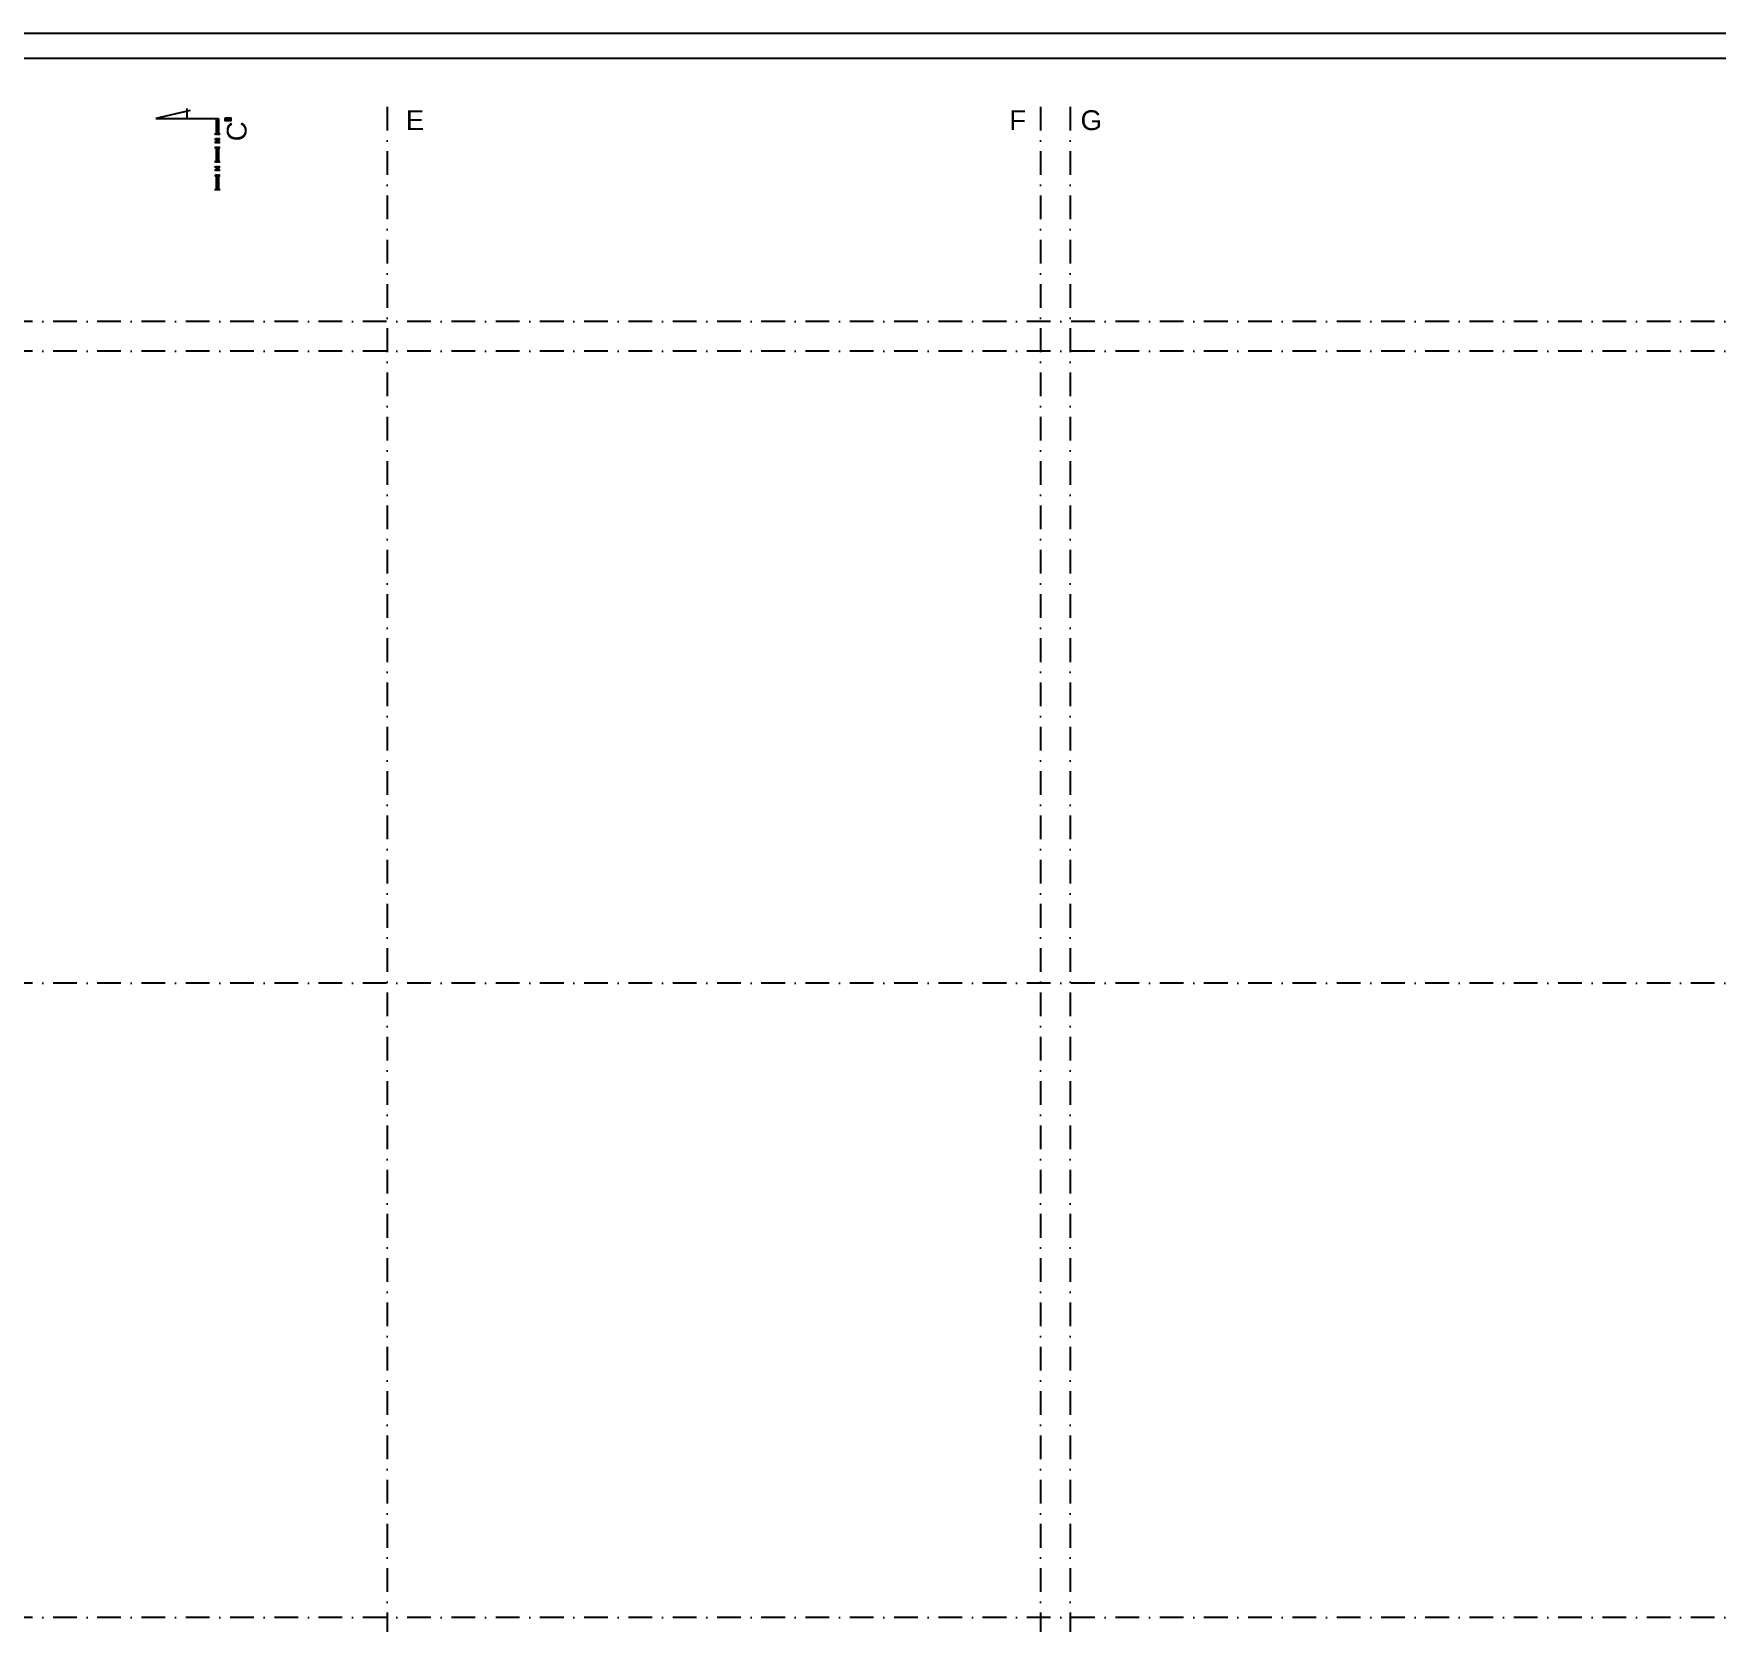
# Model space of a CAD drawing. Extents: x 4511820 to 5180432, y -1526536 to -944957.
# Drawn here: x 4997083 to 5014116, y -1062596 to -1046520 of the extents above; entities that cross this region are included whole.
import ezdxf

# ---------------------------------------------------------------- set-up
doc = ezdxf.new("R2010")
doc.units = 0
doc.header["$MEASUREMENT"] = 0
doc.linetypes.add('BODKOCIARKOVANA_3', pattern=[5.6, 3, -1.3, 0, -1.3])
doc.layers.add('osi', color=253, linetype='CONTINUOUS')
doc.layers.add('TENKÁ', color=7, linetype='CONTINUOUS')
doc.styles.add('styl1', font='arial.ttf')

msp = doc.modelspace()

# ---------------------------------------------------------------- hatches: boundary and pattern name
at = {"layer": 'TENKÁ'}
h = msp.add_hatch(color=256, dxfattribs=at)
h.dxf.hatch_style = 1
h.paths.add_polyline_path([(4998955.125, -1047533.001), (4998955.125, -1047379.376), (4998929.25, -1047379.376), (4998929.25, -1047533.001)])
h = msp.add_hatch(color=256, dxfattribs=at)
h.dxf.hatch_style = 1
h.paths.add_polyline_path([(4998955.125, -1047533.001), (4998955.125, -1047379.376), (4998929.25, -1047379.376), (4998929.25, -1047533.001)])
h = msp.add_hatch(color=256, dxfattribs=at)
h.dxf.hatch_style = 1
h.paths.add_polyline_path([(4999020, -1047398.751), (4999083.625, -1047398.751), (4999083.625, -1047375.126), (4999020, -1047375.126)])
h = msp.add_hatch(color=256, dxfattribs=at)
h.dxf.hatch_style = 1
h.paths.add_polyline_path([(4999020, -1047398.751), (4999083.625, -1047398.751), (4999083.625, -1047375.126), (4999020, -1047375.126)])
h = msp.add_hatch(color=256, dxfattribs=at)
h.dxf.hatch_style = 1
h.paths.add_polyline_path([(4998955.125, -1047587.876), (4998929.25, -1047587.876), (4998929.25, -1047618.126), (4998955.125, -1047618.126)])
h = msp.add_hatch(color=256, dxfattribs=at)
h.dxf.hatch_style = 1
h.paths.add_polyline_path([(4998955.125, -1047587.876), (4998929.25, -1047587.876), (4998929.25, -1047618.126), (4998955.125, -1047618.126)])
h = msp.add_hatch(color=256, dxfattribs=at)
h.dxf.hatch_style = 1
h.paths.add_polyline_path([(4998955.125, -1047814.126), (4998955.125, -1047673.001), (4998929.25, -1047673.001), (4998929.25, -1047814.126)])
h = msp.add_hatch(color=256, dxfattribs=at)
h.dxf.hatch_style = 1
h.paths.add_polyline_path([(4998955.125, -1047814.126), (4998955.125, -1047673.001), (4998929.25, -1047673.001), (4998929.25, -1047814.126)])
h = msp.add_hatch(color=256, dxfattribs=at)
h.dxf.hatch_style = 1
h.paths.add_polyline_path([(4998955.125, -1047869.001), (4998929.25, -1047869.001), (4998929.25, -1047899.251), (4998955.125, -1047899.251)])
h = msp.add_hatch(color=256, dxfattribs=at)
h.dxf.hatch_style = 1
h.paths.add_polyline_path([(4998955.125, -1047869.001), (4998929.25, -1047869.001), (4998929.25, -1047899.251), (4998955.125, -1047899.251)])
h = msp.add_hatch(color=256, dxfattribs=at)
h.dxf.hatch_style = 1
h.paths.add_polyline_path([(4998955.125, -1047954.126), (4998929.25, -1047954.126), (4998929.25, -1048095.251), (4998955.125, -1048095.251)])
h = msp.add_hatch(color=256, dxfattribs=at)
h.dxf.hatch_style = 1
h.paths.add_polyline_path([(4998955.125, -1047954.126), (4998929.25, -1047954.126), (4998929.25, -1048095.251), (4998955.125, -1048095.251)])

# ---------------------------------------------------------------- linework, layer by layer
at = {"layer": 'osi', "linetype": 'BODKOCIARKOVANA_3', "ltscale": 80}
for p, q in [((5000661, -1047260.98), (5000661, -1084778.172)), ((5007276, -1047260.98), (5007276, -1084778.172)), ((5007576, -1047260.98), (5007576, -1084778.172)), ((5041881, -1049433.172), (4978211, -1049433.172)), ((5041881, -1049733.172), (4978211, -1049733.172)), ((5041881, -1056128.172), (4978211, -1056128.172)), ((5041881, -1062548.172), (4978211, -1062548.172))]:
    msp.add_line(p, q, dxfattribs=at)
at = {"layer": 'TENKÁ', "color": 7}
for p, q in [((5065037, -1046519.904), (4975746, -1046519.904)), ((5064787, -1046769.904), (4975996, -1046769.904))]:
    msp.add_line(p, q, dxfattribs=at)
at = {"layer": 'TENKÁ'}
for p, q in [((4998668.75, -1047296.251), (4998320.125, -1047379.376)), ((4998668.75, -1047296.251), (4998320.125, -1047379.376)), ((4998637.625, -1047379.376), (4998637.625, -1047276.126)), ((4998637.625, -1047379.376), (4998637.625, -1047276.126)), ((4998320.125, -1047379.376), (4998955.125, -1047379.376)), ((4998320.125, -1047379.376), (4998955.125, -1047379.376)), ((4998929.25, -1047379.376), (4998929.25, -1047545.501)), ((4998929.25, -1047379.376), (4998929.25, -1047545.501)), ((4998955.125, -1047379.376), (4998955.125, -1047545.501)), ((4998955.125, -1047379.376), (4998955.125, -1047545.501)), ((4998913, -1047533.001), (4998970, -1047533.001)), ((4998913, -1047533.001), (4998970, -1047533.001)), ((4998913, -1047587.876), (4998970, -1047587.876)), ((4998913, -1047587.876), (4998970, -1047587.876)), ((4998913, -1047618.126), (4998970, -1047618.126)), ((4998913, -1047618.126), (4998970, -1047618.126)), ((4998913, -1047673.001), (4998970, -1047673.001)), ((4998913, -1047673.001), (4998970, -1047673.001)), ((4998929.25, -1047575.376), (4998929.25, -1047630.626)), ((4998929.25, -1047575.376), (4998929.25, -1047630.626)), ((4998929.25, -1047660.501), (4998929.25, -1047826.626)), ((4998929.25, -1047660.501), (4998929.25, -1047826.626)), ((4998955.125, -1047575.376), (4998955.125, -1047630.626)), ((4998955.125, -1047575.376), (4998955.125, -1047630.626)), ((4998955.125, -1047660.501), (4998955.125, -1047826.626)), ((4998955.125, -1047660.501), (4998955.125, -1047826.626)), ((4998913, -1047814.126), (4998970, -1047814.126)), ((4998913, -1047814.126), (4998970, -1047814.126)), ((4998929.25, -1047856.501), (4998929.25, -1047911.751)), ((4998929.25, -1047856.501), (4998929.25, -1047911.751)), ((4998955.125, -1047856.501), (4998955.125, -1047911.751)), ((4998955.125, -1047856.501), (4998955.125, -1047911.751)), ((4998913, -1047869.001), (4998970, -1047869.001)), ((4998913, -1047869.001), (4998970, -1047869.001)), ((4998913, -1047899.251), (4998970, -1047899.251)), ((4998913, -1047899.251), (4998970, -1047899.251)), ((4998913, -1047954.126), (4998970, -1047954.126)), ((4998913, -1047954.126), (4998970, -1047954.126)), ((4998929.25, -1047941.626), (4998929.25, -1048107.751)), ((4998929.25, -1047941.626), (4998929.25, -1048107.751)), ((4998955.125, -1047941.626), (4998955.125, -1048107.751)), ((4998955.125, -1047941.626), (4998955.125, -1048107.751)), ((4998913, -1048095.251), (4998970, -1048095.251)), ((4998913, -1048095.251), (4998970, -1048095.251))]:
    msp.add_line(p, q, dxfattribs=at)
msp.add_lwpolyline([(4999020, -1047375.126), (4999020, -1047398.751), (4999083.625, -1047398.751), (4999083.625, -1047375.126)], close=True, dxfattribs=at)
msp.add_lwpolyline([(4999020, -1047375.126), (4999020, -1047398.751), (4999083.625, -1047398.751), (4999083.625, -1047375.126)], close=True, dxfattribs=at)

# ---------------------------------------------------------------- texts
at = {"layer": 'TENKÁ', "ltscale": 0.25, "style": 'styl1'}
for s, p in [('E', (5000849.554, -1047495.481)), ('F', (5006958.554, -1047495.481)), ('G', (5007680.054, -1047495.481))]:
    msp.add_text(s, height=200, dxfattribs=at).set_placement(p)
msp.add_text('C', height=200, rotation=90, dxfattribs=at).set_placement((4999238.442, -1047608.612))
msp.add_text('C', height=200, rotation=90, dxfattribs=at).set_placement((4999238.442, -1047608.612))

doc.saveas('drawing.dxf')
